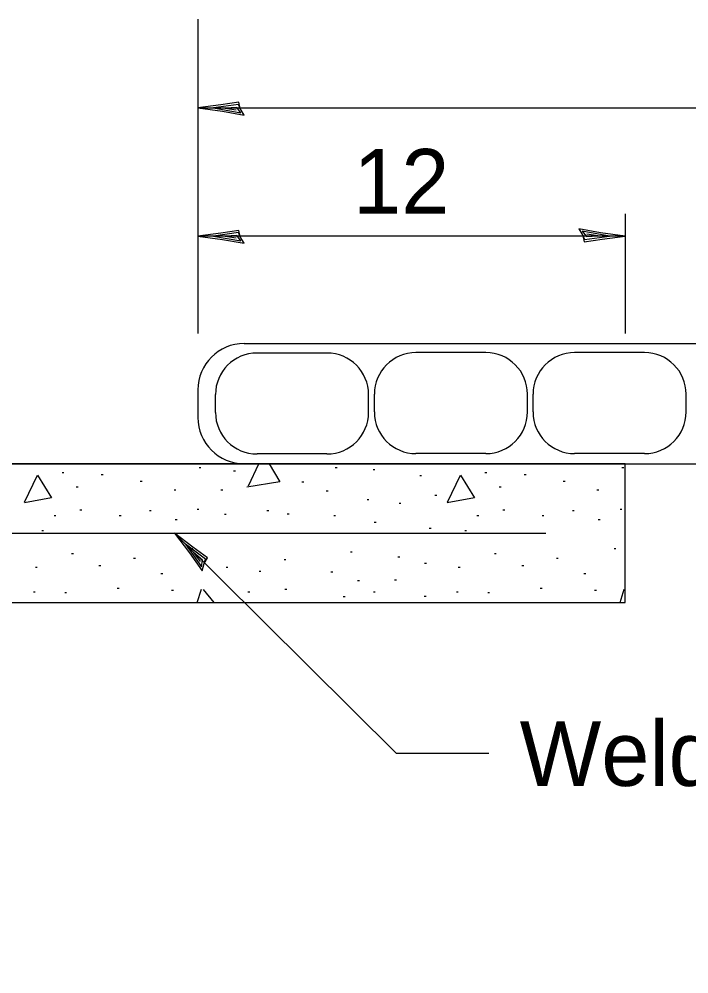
# Model space of a CAD drawing. Extents: x 0 to 2.83, y 0 to 1.83.
# Drawn here: x 1.8089 to 1.9297, y 1.0083 to 1.1804 of the extents above; entities that cross this region are included whole.
import ezdxf

# ---------------------------------------------------------------- set-up
doc = ezdxf.new("R2010")
doc.units = 0
for name, color, linetype in [('RD_Pr_Roadway_Dimensions', 7, 'Continuous'), ('RD_Pr_Roadway_Notes', 7, 'Continuous'), ('SH_General_Details', 7, 'Continuous')]:
    doc.layers.add(name, color=color, linetype=linetype)

msp = doc.modelspace()

# ---------------------------------------------------------------- linework, layer by layer
at = {"layer": 'RD_Pr_Roadway_Dimensions'}
for p, q in [((1.84114716117239, 1.180447483043125), (1.84114716117239, 1.1237591497105865)), ((1.84114716117239, 1.1644358163875848), (2.222752161172092, 1.1644358163875848)), ((1.9182221611805854, 1.145352483054003), (1.9182221611805854, 1.1237591497105865)), ((1.9182221611805854, 1.1413358163838594), (1.84114716117239, 1.1413358163838594))]:
    msp.add_line(p, q, dxfattribs=at)
for points in [[(1.8487988278538583, 1.164325816393396), (1.8485404945083557, 1.165465816379091), (1.8453104945093988, 1.1649724830587713), (1.84114716117239, 1.1644358163875848), (1.8455871611700057, 1.1638274830584734), (1.8494804945059715, 1.1631441497211663), (1.8487988278538583, 1.164325816393396), (1.848455494509697, 1.1650791497235506), (1.8439454945192335, 1.1644308163923531), (1.8488771611720918, 1.1635658163828162), (1.8481471611723899, 1.1645374830563873), (1.846073827849388, 1.1644041497116295), (1.848067161189079, 1.1640991497238486)], [(1.8487988278538583, 1.1412258163889257), (1.8485404945083557, 1.1423658163947372), (1.8453104945093988, 1.1418724830550462), (1.84114716117239, 1.1413358163838594), (1.8455871611700057, 1.140727483054003), (1.8494804945059715, 1.140044149716696), (1.8487988278538583, 1.1412258163889257), (1.848455494509697, 1.14197914971908), (1.8439454945192335, 1.1413308163886278), (1.8488771611720918, 1.140465816379091), (1.8481471611723899, 1.141437483052662), (1.846073827849388, 1.1413041497272758), (1.848067161189079, 1.1409991497201233)], [(1.9105704945192337, 1.1414458163780479), (1.9108288278446197, 1.140305816392353), (1.9140588278443216, 1.1407991497119276), (1.9182221611805854, 1.1413358163838594), (1.9137821611829697, 1.1419441497129708), (1.9098888278470039, 1.1426274830502776), (1.9105704945192337, 1.1414458163780479), (1.9109138278432785, 1.1406924830478935), (1.9154238278538585, 1.141340816379091), (1.9104921611816286, 1.1422058163886277), (1.9112221611805855, 1.141234149714312), (1.9132954945035874, 1.1413674830598144), (1.9113021611840129, 1.1416724830468505)]]:
    msp.add_lwpolyline(points, dxfattribs=at)
at = {"layer": 'RD_Pr_Roadway_Notes'}
for p, q in [((1.8769588278398512, 1.0480441497166961), (1.8369121611782013, 1.087794149716696)), ((1.8936254945070146, 1.0480441497166961), (1.8769588278398512, 1.0480441497166961))]:
    msp.add_line(p, q, dxfattribs=at)
msp.add_lwpolyline([(1.842265494512081, 1.0823258163933962), (1.8428854945168494, 1.0833174830478935), (1.840245494511783, 1.0852424830598144), (1.8369121611782013, 1.087794149716696), (1.8396354945168494, 1.0842341497143118), (1.841917161173433, 1.0810074830455094), (1.842265494512081, 1.0823258163933962), (1.8425521611840128, 1.083102483054003), (1.8388954945073126, 1.0858191497129708), (1.8417854945131242, 1.0817308163841575), (1.8419521611795424, 1.0829358163875846), (1.8403871611819267, 1.084300816377005), (1.8415854945049286, 1.0826808163923531)], dxfattribs=at)
at = {"layer": 'SH_General_Details'}
for p, q in [((1.8494804945059715, 1.1219608163838595), (2.197752161172092, 1.1219608163838595)), ((1.8644354945093988, 1.120245816389969), (1.8518204945192336, 1.120245816389969)), ((1.8930971611805856, 1.120320816378048), (1.8804821611710487, 1.120320816378048)), ((1.9217188278504311, 1.120320816378048), (1.9091038278408943, 1.120320816378048)), ((1.84114716117239, 1.1136274830502777), (1.84114716117239, 1.1086274830502778)), ((1.8443204945192335, 1.109550816377005), (1.8443204945192335, 1.1127458163899688)), ((1.871935494509399, 1.109550816377005), (1.871935494509399, 1.1127458163899688)), ((1.8729821611710489, 1.1096258163852004), (1.8729821611710489, 1.112820816378048)), ((1.9005971611805854, 1.1096258163852004), (1.9005971611805854, 1.112820816378048)), ((1.9016038278408944, 1.1096258163852004), (1.9016038278408944, 1.112820816378048)), ((1.9292188278504312, 1.1096258163852004), (1.9292188278504312, 1.112820816378048)), ((1.8644354945093988, 1.1020508163770049), (1.8518204945192336, 1.1020508163770049)), ((1.8930971611805856, 1.1021258163852006), (1.8804821611710487, 1.1021258163852006)), ((1.9217188278504311, 1.1021258163852006), (1.9091038278408943, 1.1021258163852006)), ((1.7225688278541564, 1.100294149716696), (1.9182221611805854, 1.100294149716696)), ((1.8494804945059715, 1.100294149716696), (2.1927521611720917, 1.100294149716696)), ((1.9182221611805854, 1.0752941497166961), (1.9182221611805854, 1.100294149716696)), ((1.8166388278470038, 1.0987258163889257), (1.8169721611805856, 1.0987258163889257)), ((1.8237321611710489, 1.0983674830598145), (1.8240654945046304, 1.0983674830598145)), ((1.8413588278562425, 1.0995858163838594), (1.841692161189079, 1.0995858163838594)), ((1.8475938278504311, 1.0990124830608576), (1.8479271611840127, 1.0990124830608576)), ((1.8659388278395532, 1.0995858163838594), (1.8662721611723898, 1.0995858163838594)), ((1.872745494511783, 1.099227483054003), (1.8730788278446195, 1.099227483054003)), ((1.8811771611840127, 1.0981524830465523), (1.8815104945168495, 1.0981524830465523)), ((1.89292882784909, 1.0987258163889257), (1.8932621611819267, 1.0987258163889257)), ((1.90002216117239, 1.0983674830598145), (1.9003554945059715, 1.0983674830598145)), ((1.917648827837467, 1.0995858163838594), (1.9179821611710488, 1.0995858163838594)), ((1.8307554945216178, 1.0971508163814752), (1.8310888278551996, 1.0971508163814752)), ((1.8599188278385101, 1.0970074830455094), (1.860252161172092, 1.0970074830455094)), ((1.9070454945035873, 1.0971508163814752), (1.907378827837169, 1.0971508163814752)), ((1.819218827850431, 1.0961474830513207), (1.8195521611840129, 1.0961474830513207)), ((1.8368454945155084, 1.095574149728319), (1.83717882784909, 1.095574149728319)), ((1.8453004945189355, 1.095574149728319), (1.845633827851772, 1.095574149728319)), ((1.8642904945083558, 1.095430816392353), (1.8646238278419374, 1.095430816392353)), ((1.8955088278517722, 1.0961474830513207), (1.895842161185354, 1.0961474830513207)), ((1.9131354945168495, 1.095574149728319), (1.913468827850431, 1.095574149728319)), ((1.8716704945035874, 1.0938541497190801), (1.8720038278371691, 1.0938541497190801)), ((1.8774504945144652, 1.0932091497187821), (1.877783827848047, 1.0932091497187821)), ((1.883898827837467, 1.0946424830560892), (1.8842321611710489, 1.0946424830560892)), ((1.8198638278514743, 1.0919908163947372), (1.8201971611843109, 1.0919908163947372)), ((1.8324038278528152, 1.0918474830587714), (1.832737161186397, 1.0918474830587714)), ((1.841002161172092, 1.0921341497105865), (1.8413354945049285, 1.0921341497105865)), ((1.8536138278514742, 1.0918474830587714), (1.8539471611843108, 1.0918474830587714)), ((1.8572671611771583, 1.091274149716398), (1.8576004945107398, 1.091274149716398)), ((1.8961538278528154, 1.0919908163947372), (1.896487161186397, 1.0919908163947372)), ((1.9086938278541563, 1.0918474830587714), (1.909027161187738, 1.0918474830587714)), ((1.917292161173433, 1.0921341497105865), (1.9176254945070146, 1.0921341497105865)), ((1.815205494509697, 1.0909874830444664), (1.8155388278432785, 1.0909874830444664)), ((1.8269571611747741, 1.0909874830444664), (1.8272904945083557, 1.0909874830444664)), ((1.837060494509399, 1.0902708163862436), (1.8373938278422355, 1.0902708163862436)), ((1.8459454945192335, 1.0912024830584734), (1.8462788278528153, 1.0912024830584734)), ((1.8656504945226609, 1.0909874830444664), (1.8659838278562426, 1.0909874830444664)), ((1.8729604945049285, 1.0897691497211663), (1.87329382783851, 1.0897691497211663)), ((1.891495494511783, 1.0909874830444664), (1.8918288278446196, 1.0909874830444664)), ((1.9032471611768602, 1.0909874830444664), (1.9035804945096968, 1.0909874830444664)), ((1.91335049451074, 1.0902708163862436), (1.9136838278443216, 1.0902708163862436)), ((1.8129838278562425, 1.0882641497259347), (1.8133171611890793, 1.0882641497259347)), ((1.88289716117239, 1.0886941497129707), (1.8832304945059715, 1.0886941497129707)), ((1.889273827837467, 1.0882641497259347), (1.8896071611710488, 1.0882641497259347)), ((1.7483604945213198, 1.087794149716696), (1.9039038278528153, 1.087794149716696)), ((1.839927161184013, 1.0850408163865417), (1.8402604945168495, 1.0850408163865417)), ((1.8686604945131242, 1.0843958163862435), (1.8689938278467058, 1.0843958163862435)), ((1.9162171611853538, 1.0850408163865417), (1.9165504945189356, 1.0850408163865417)), ((1.8183588278562426, 1.0841091497143118), (1.8186921611890792, 1.0841091497143118)), ((1.8295371611782014, 1.0832491497201233), (1.829870494511783, 1.0832491497201233)), ((1.8566938278541565, 1.0830341497262328), (1.857027161187738, 1.0830341497262328)), ((1.8772354945213197, 1.08353581639131), (1.8775688278541565, 1.08353581639131)), ((1.8946488278374671, 1.0841091497143118), (1.8949821611710487, 1.0841091497143118)), ((1.9058271611795425, 1.0832491497201233), (1.906160494513124, 1.0832491497201233)), ((1.8118371611700057, 1.0816724830468505), (1.8121704945035875, 1.0816724830468505)), ((1.8233021611840128, 1.0819591497187822), (1.8236354945168494, 1.0819591497187822)), ((1.8462321611710488, 1.0816724830468505), (1.8465654945046304, 1.0816724830468505)), ((1.852180494514167, 1.0809558163886277), (1.852513827847004, 1.0809558163886277)), ((1.8820371611782014, 1.0823891497259348), (1.882370494511783, 1.0823891497259348)), ((1.8881271611720918, 1.0816724830468505), (1.8884604945049286, 1.0816724830468505)), ((1.899592161185354, 1.0819591497187822), (1.8999254945189357, 1.0819591497187822)), ((1.8344804945059716, 1.0805258163814753), (1.8348138278395532, 1.0805258163814753)), ((1.865150494522661, 1.080812483052662), (1.8654838278562424, 1.080812483052662)), ((1.8699504945144652, 1.0792358163793891), (1.870283827848047, 1.0792358163793891)), ((1.8766154945165514, 1.0793791497153549), (1.876948827849388, 1.0793791497153549)), ((1.9107704945073127, 1.0805258163814753), (1.9111038278408943, 1.0805258163814753)), ((1.8265988278456626, 1.0778741497201232), (1.8269321611792444, 1.0778741497201232)), ((1.8364154945083557, 1.077515816391012), (1.8367488278419375, 1.077515816391012)), ((1.8568371611700056, 1.0776591497262327), (1.8571704945035874, 1.0776591497262327)), ((1.9028888278470037, 1.0778741497201232), (1.9032221611805855, 1.0778741497201232)), ((1.9127054945096968, 1.077515816391012), (1.9130388278432786, 1.077515816391012)), ((1.8114788278408944, 1.0772291497190802), (1.811812161174476, 1.0772291497190802)), ((1.817140494512081, 1.0770858163838595), (1.8174738278456628, 1.0770858163838595)), ((1.8501738278538584, 1.0772291497190802), (1.850507161186695, 1.0772291497190802)), ((1.8673721611768603, 1.0763691497248917), (1.867705494509697, 1.0763691497248917)), ((1.8728171611890791, 1.0772291497190802), (1.873150494522661, 1.0772291497190802)), ((1.8819654945202766, 1.0764408163828163), (1.8822988278538584, 1.0764408163828163)), ((1.8877688278422355, 1.0772291497190802), (1.888102161175817, 1.0772291497190802)), ((1.8934304945141671, 1.0770858163838595), (1.893763827847004, 1.0770858163838595)), ((1.771217161185354, 1.0752941497166961), (1.9182221611805854, 1.0752941497166961))]:
    msp.add_line(p, q, dxfattribs=at)
msp.add_lwpolyline([(1.732812161174476, 1.0083274830584734), (1.732812161174476, 1.0368891497259347), (1.771217161185354, 1.0752941497166961), (1.9182221611805854, 1.0752941497166961), (1.9182221611805854, 1.100294149716696), (1.7225688278541564, 1.100294149716696), (1.7048138278395533, 1.0825408163865415), (1.7057421611816286, 1.0727708163862435), (1.73252216117239, 1.0727708163862435), (1.73252216117239, 1.0742458163899689), (1.7380754945144652, 1.0742458163899689), (1.7380754945144652, 1.066235816379389), (1.73252216117239, 1.066235816379389), (1.73252216117239, 1.0677108163838593), (1.7062204945155084, 1.0677108163838593), (1.7078254945144653, 1.0507791497116297), (1.7094788278408943, 1.0509124830563872), (1.7094788278408943, 1.0083274830584734)], close=True, dxfattribs=at)
for points in [[(1.85402216117239, 1.100294149716696), (1.8559604945049284, 1.0970608163875848), (1.8499521611795424, 1.0960591497225074)], [(1.8502871611782012, 1.0963108163875848), (1.8521338278517723, 1.100294149716696)], [(1.8098954945073127, 1.0933891497259347), (1.8122321611710488, 1.0982291497190801), (1.8147354945213197, 1.094140816391012), (1.8098521611758172, 1.0932174830441683)], [(1.8861854945093988, 1.0933891497259347), (1.88852216117239, 1.0982291497190801), (1.8910254945226608, 1.094140816391012), (1.8861421611771583, 1.0932174830441683)], [(1.841002161172092, 1.0752941497166961), (1.8417738278374671, 1.077700816393396)], [(1.8421071611710487, 1.0776158163947371), (1.84402216117239, 1.0752941497166961)], [(1.917292161173433, 1.0752941497166961), (1.9180638278395532, 1.077700816393396)]]:
    msp.add_lwpolyline(points, dxfattribs=at)
for centre, radius, start, end in [((1.8494804364510475, 1.1136271204357355), 0.008333333333333331, 90, 180), ((1.851820436444938, 1.1127454537754267), 0.0075, 90, 180), ((1.8644354364343583, 1.1127454537754267), 0.0075, 360, 89.99999999999999), ((1.8804821031161247, 1.1128204537828772), 0.0075, 90, 180), ((1.893097103105545, 1.1128204537828772), 0.0075, 360, 89.99999999999999), ((1.9091037697658537, 1.1128204537828772), 0.0075, 90, 180), ((1.9217187697753906, 1.1128204537828772), 0.0075, 360, 89.99999999999999), ((1.8494804364510475, 1.1086271204357354), 0.008333333333333331, 180, 270), ((1.851820436444938, 1.109550453782579), 0.0075, 180, 270), ((1.8644354364343583, 1.109550453782579), 0.0075, 270, 360), ((1.8804821031161247, 1.1096254537706582), 0.0075, 180, 270), ((1.893097103105545, 1.1096254537706582), 0.0075, 270, 360), ((1.9091037697658537, 1.1096254537706582), 0.0075, 180, 270), ((1.9217187697753906, 1.1096254537706582), 0.0075, 270, 360)]:
    msp.add_arc(centre, radius, start, end, dxfattribs=at)

# ---------------------------------------------------------------- texts
at = {"layer": 'RD_Pr_Roadway_Dimensions'}
msp.add_text('12', height=0.011666669999999999, dxfattribs=at).set_placement((1.8691655377694887, 1.1453624830444662))
at = {"layer": 'RD_Pr_Roadway_Notes'}
msp.add_text('Welded wire fabric', height=0.011666669999999999, dxfattribs=at).set_placement((1.8991938278541565, 1.0422124830489365))

doc.saveas('drawing.dxf')
